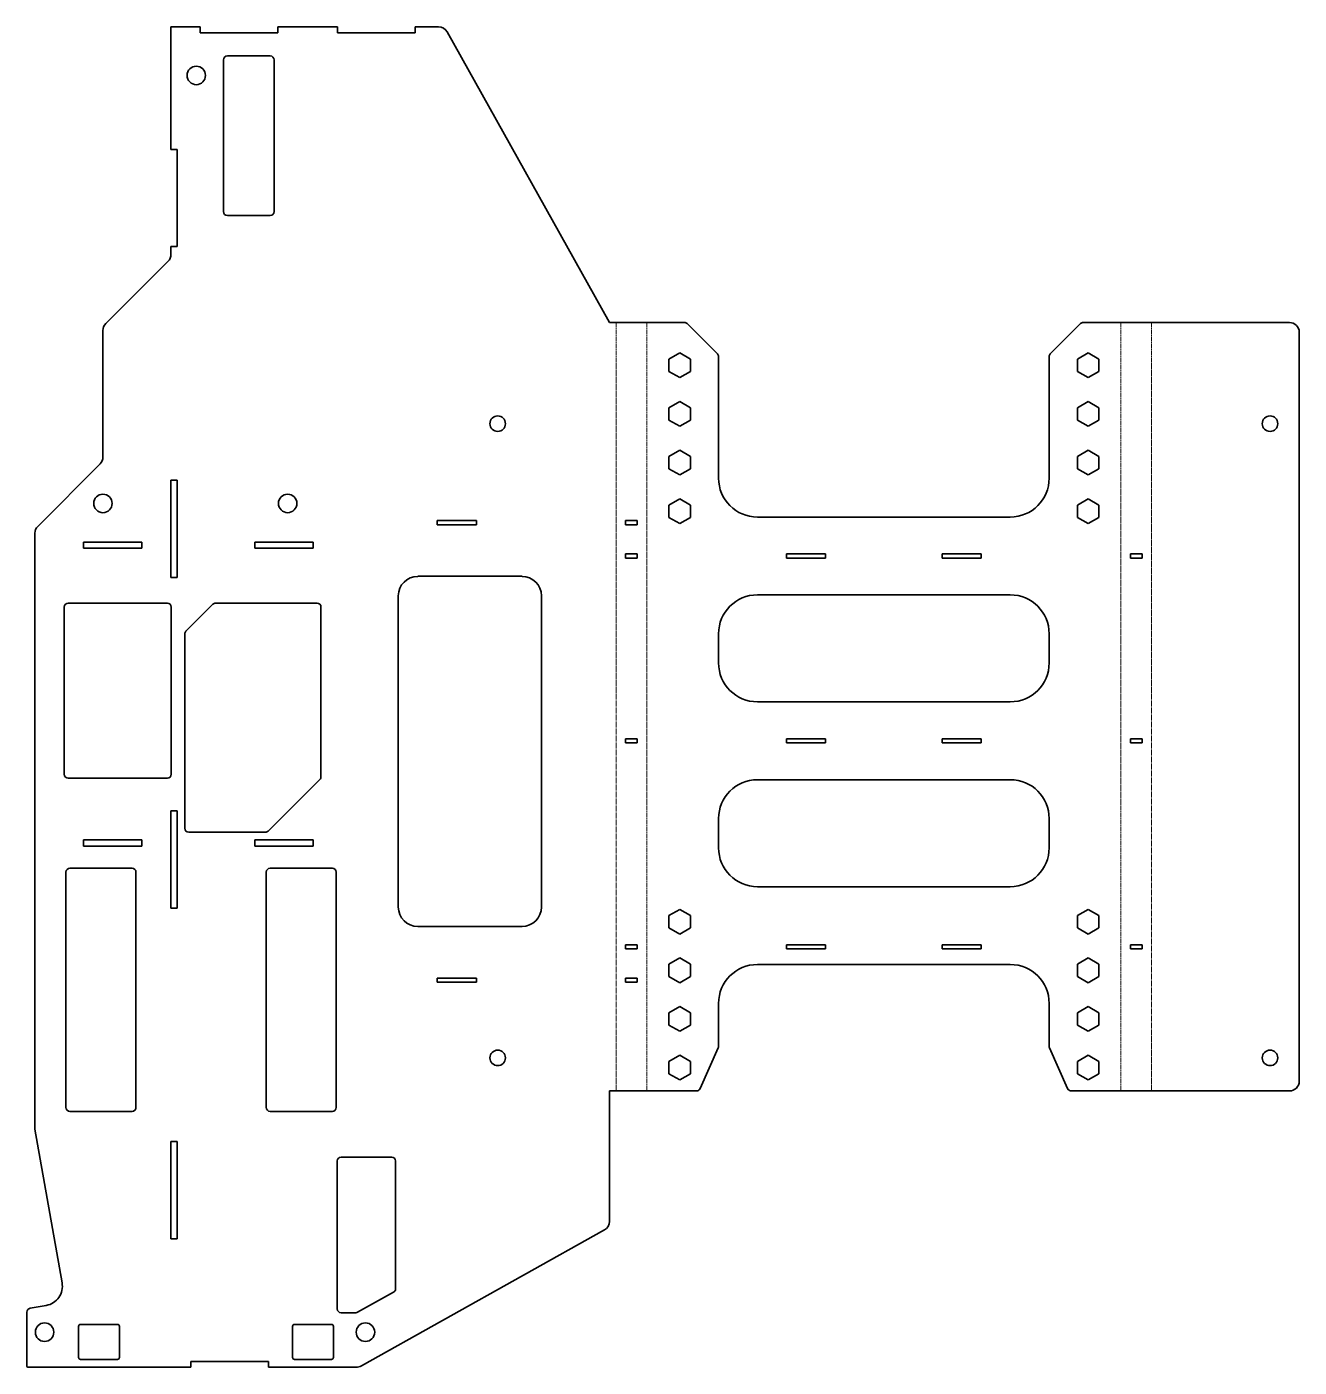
# Model space of a CAD drawing. Header units: millimetres. Extents: x 0 to 654, y 0 to 689.
import ezdxf

# ---------------------------------------------------------------- set-up
doc = ezdxf.new("R2010")
doc.units = ezdxf.units.MM
doc.linetypes.add('Chain', pattern=[13.68, 9.12, -1.14, 2.28, -1.14])
doc.layers.add('SIMUMAK Bend Centerline (ISO)', color=7, linetype='Chain', lineweight=9)
doc.layers.add('SIMUMAK Visible (ISO)', color=7, linetype='Continuous', lineweight=35)

# ---------------------------------------------------------------- blocks, each defined once
blk = doc.blocks.new('SIL-027-PEAN-01_Sheet_2_SIL-027-PEAN-01 (Desplegada)')
at = {"layer": 'SIMUMAK Bend Centerline (ISO)', "ltscale": 0.263158}
for p, q in [((-24.11, -202.5), (-24.11, 192.5)), ((-8.32, 192.5), (-8.32, -202.5)), ((235.46, 192.5), (235.46, -202.5)), ((251.25, -202.5), (251.25, 192.5))]:
    blk.add_line(p, q, dxfattribs=at)
at = {"layer": 'SIMUMAK Visible (ISO)'}
for p, q in [((-253, 344.5), (-253, 281.5)), ((-238, 344.5), (-253, 344.5)), ((-238, 341.4), (-238, 344.5)), ((-198, 341.4), (-238, 341.4)), ((-198, 344.5), (-198, 341.4)), ((-167.45, 344.5), (-198, 344.5)), ((-167.45, 341.4), (-167.45, 344.5)), ((-127.45, 341.4), (-167.45, 341.4)), ((-127.45, 344.5), (-127.45, 341.4)), ((-115.39, 344.5), (-127.45, 344.5)), ((-27.5, 192.5), (-111.02, 341.94)), ((-226, 249.5), (-226, 327.5)), ((-224, 329.5), (-202, 329.5)), ((-200, 327.5), (-200, 249.5)), ((-253, 281.5), (-249.9, 281.5)), ((-249.9, 281.5), (-249.9, 231.5)), ((-202, 247.5), (-224, 247.5)), ((-249.9, 231.5), (-253, 231.5)), ((-253, 231.5), (-253, 227.57)), ((-254.47, 224.04), (-286.54, 191.96)), ((-288, 188.43), (-288, 123.32)), ((-27.5, 192.5), (10.99, 192.5)), ((27.98, 176.34), (12.4, 191.91)), ((214.73, 191.91), (199.15, 176.34)), ((216.15, 192.5), (322.14, 192.5)), ((327.14, -197.5), (327.14, 187.5)), ((3.07, 173.68), (8.57, 176.85)), ((3.07, 167.32), (3.07, 173.68)), ((8.57, 176.85), (14.07, 173.68)), ((14.07, 173.68), (14.07, 167.32)), ((28.57, 112.5), (28.57, 174.92)), ((198.57, 174.92), (198.57, 112.5)), ((213.07, 173.68), (218.57, 176.85)), ((213.07, 167.32), (213.07, 173.68)), ((218.57, 176.85), (224.07, 173.68)), ((224.07, 173.68), (224.07, 167.32)), ((8.57, 164.15), (3.07, 167.32)), ((14.07, 167.32), (8.57, 164.15)), ((218.57, 164.15), (213.07, 167.32)), ((224.07, 167.32), (218.57, 164.15)), ((3.07, 148.68), (8.57, 151.85)), ((8.57, 151.85), (14.07, 148.68)), ((213.07, 148.68), (218.57, 151.85)), ((218.57, 151.85), (224.07, 148.68)), ((3.07, 142.32), (3.07, 148.68)), ((14.07, 148.68), (14.07, 142.32)), ((213.07, 142.32), (213.07, 148.68)), ((224.07, 148.68), (224.07, 142.32)), ((8.57, 139.15), (3.07, 142.32)), ((14.07, 142.32), (8.57, 139.15)), ((218.57, 139.15), (213.07, 142.32)), ((224.07, 142.32), (218.57, 139.15)), ((3.07, 123.68), (8.57, 126.85)), ((8.57, 126.85), (14.07, 123.68)), ((213.07, 123.68), (218.57, 126.85)), ((218.57, 126.85), (224.07, 123.68)), ((-289.47, 119.79), (-321.54, 87.71)), ((3.07, 117.32), (3.07, 123.68)), ((8.57, 114.15), (3.07, 117.32)), ((14.07, 117.32), (8.57, 114.15)), ((14.07, 123.68), (14.07, 117.32)), ((213.07, 117.32), (213.07, 123.68)), ((218.57, 114.15), (213.07, 117.32)), ((224.07, 117.32), (218.57, 114.15)), ((224.07, 123.68), (224.07, 117.32)), ((-253, 61.5), (-253, 111.5)), ((-253, 111.5), (-249.9, 111.5)), ((-249.9, 111.5), (-249.9, 61.5)), ((3.07, 98.68), (8.57, 101.85)), ((3.07, 92.32), (3.07, 98.68)), ((8.57, 101.85), (14.07, 98.68)), ((14.07, 98.68), (14.07, 92.32)), ((213.07, 98.68), (218.57, 101.85)), ((213.07, 92.32), (213.07, 98.68)), ((218.57, 101.85), (224.07, 98.68)), ((224.07, 98.68), (224.07, 92.32)), ((-116.1, 88.55), (-116.1, 90.65)), ((-116.1, 90.65), (-95.9, 90.65)), ((-95.9, 90.65), (-95.9, 88.55)), ((-19.22, 88.55), (-19.22, 90.65)), ((-19.22, 90.65), (-13.22, 90.65)), ((-13.22, 90.65), (-13.22, 88.55)), ((8.57, 89.15), (3.07, 92.32)), ((14.07, 92.32), (8.57, 89.15)), ((178.57, 92.5), (48.57, 92.5)), ((218.57, 89.15), (213.07, 92.32)), ((224.07, 92.32), (218.57, 89.15)), ((-323, 84.18), (-323, -221.31)), ((-95.9, 88.55), (-116.1, 88.55)), ((-13.22, 88.55), (-19.22, 88.55)), ((-298, 76.5), (-298, 79.6)), ((-298, 79.6), (-268, 79.6)), ((-268, 76.5), (-298, 76.5)), ((-268, 79.6), (-268, 76.5)), ((-209.9, 76.5), (-209.9, 79.6)), ((-209.9, 79.6), (-179.9, 79.6)), ((-179.9, 76.5), (-209.9, 76.5)), ((-179.9, 79.6), (-179.9, 76.5)), ((-19.22, 71.45), (-19.22, 73.55)), ((-19.22, 73.55), (-13.22, 73.55)), ((-13.22, 71.45), (-19.22, 71.45)), ((-13.22, 73.55), (-13.22, 71.45)), ((63.57, 73.55), (83.57, 73.55)), ((63.57, 71.45), (63.57, 73.55)), ((83.57, 71.45), (63.57, 71.45)), ((83.57, 73.55), (83.57, 71.45)), ((143.57, 73.55), (163.57, 73.55)), ((143.57, 71.45), (143.57, 73.55)), ((163.57, 71.45), (143.57, 71.45)), ((163.57, 73.55), (163.57, 71.45)), ((240.35, 71.45), (240.35, 73.55)), ((240.35, 73.55), (246.35, 73.55)), ((246.35, 71.45), (240.35, 71.45)), ((246.35, 73.55), (246.35, 71.45)), ((-126.1, 62.03), (-72.5, 62.03)), ((-249.9, 61.5), (-253, 61.5)), ((-305.86, 48.25), (-254.86, 48.25)), ((-230.03, 48.25), (-177.86, 48.25)), ((-136.1, -107.97), (-136.1, 52.02)), ((-62.5, 52.02), (-62.5, -107.97)), ((48.57, 52.5), (178.57, 52.5)), ((-307.86, -39.75), (-307.86, 46.25)), ((-252.86, 46.25), (-252.86, -39.75)), ((-245.32, 33.79), (-231.44, 47.66)), ((-175.86, 46.25), (-175.86, -40.92)), ((-245.9, -67.5), (-245.9, 32.37)), ((28.57, 17.5), (28.57, 32.5)), ((198.57, 32.5), (198.57, 17.5)), ((178.57, -2.5), (48.57, -2.5)), ((-19.22, -23.55), (-19.22, -21.45)), ((-19.22, -21.45), (-13.22, -21.45)), ((-13.22, -23.55), (-19.22, -23.55)), ((-13.22, -21.45), (-13.22, -23.55)), ((63.57, -21.45), (83.57, -21.45)), ((63.57, -23.55), (63.57, -21.45)), ((83.57, -23.55), (63.57, -23.55)), ((83.57, -21.45), (83.57, -23.55)), ((143.57, -23.55), (143.57, -21.45)), ((143.57, -21.45), (163.57, -21.45)), ((163.57, -23.55), (143.57, -23.55)), ((163.57, -21.45), (163.57, -23.55)), ((240.35, -23.55), (240.35, -21.45)), ((240.35, -21.45), (246.35, -21.45)), ((246.35, -23.55), (240.35, -23.55)), ((246.35, -21.45), (246.35, -23.55)), ((-254.86, -41.75), (-305.86, -41.75)), ((-176.44, -42.34), (-203.02, -68.91)), ((48.57, -42.5), (178.57, -42.5)), ((-253, -58.5), (-249.9, -58.5)), ((-253, -108.5), (-253, -58.5)), ((-249.9, -58.5), (-249.9, -108.5)), ((28.57, -77.5), (28.57, -62.5)), ((198.57, -62.5), (198.57, -77.5)), ((-298, -76.6), (-298, -73.5)), ((-298, -73.5), (-268, -73.5)), ((-268, -73.5), (-268, -76.6)), ((-204.43, -69.5), (-243.9, -69.5)), ((-209.9, -76.6), (-209.9, -73.5)), ((-209.9, -73.5), (-179.9, -73.5)), ((-179.9, -73.5), (-179.9, -76.6)), ((-268, -76.6), (-298, -76.6)), ((-179.9, -76.6), (-209.9, -76.6)), ((-305, -88), (-273, -88)), ((-202, -88), (-170, -88)), ((-307, -211), (-307, -90)), ((-271, -90), (-271, -211)), ((-204, -211), (-204, -90)), ((-168, -90), (-168, -211)), ((178.57, -97.5), (48.57, -97.5)), ((-249.9, -108.5), (-253, -108.5)), ((3.07, -112.32), (8.57, -109.15)), ((8.57, -109.15), (14.07, -112.32)), ((213.07, -112.32), (218.57, -109.15)), ((218.57, -109.15), (224.07, -112.32)), ((3.07, -118.68), (3.07, -112.32)), ((14.07, -112.32), (14.07, -118.68)), ((213.07, -118.68), (213.07, -112.32)), ((224.07, -112.32), (224.07, -118.68)), ((-72.5, -117.97), (-126.1, -117.97)), ((8.57, -121.85), (3.07, -118.68)), ((14.07, -118.68), (8.57, -121.85)), ((218.57, -121.85), (213.07, -118.68)), ((224.07, -118.68), (218.57, -121.85)), ((-19.22, -129.5), (-19.22, -127.4)), ((-19.22, -127.4), (-13.22, -127.4)), ((-13.22, -129.5), (-19.22, -129.5)), ((-13.22, -127.4), (-13.22, -129.5)), ((63.57, -129.5), (63.57, -127.4)), ((63.57, -127.4), (83.57, -127.4)), ((83.57, -129.5), (63.57, -129.5)), ((83.57, -127.4), (83.57, -129.5)), ((143.57, -129.5), (143.57, -127.4)), ((143.57, -127.4), (163.57, -127.4)), ((163.57, -129.5), (143.57, -129.5)), ((163.57, -127.4), (163.57, -129.5)), ((240.35, -129.5), (240.35, -127.4)), ((240.35, -127.4), (246.35, -127.4)), ((246.35, -129.5), (240.35, -129.5)), ((246.35, -127.4), (246.35, -129.5)), ((3.07, -137.32), (8.57, -134.15)), ((3.07, -143.68), (3.07, -137.32)), ((8.57, -134.15), (14.07, -137.32)), ((14.07, -137.32), (14.07, -143.68)), ((48.57, -137.5), (178.57, -137.5)), ((213.07, -137.32), (218.57, -134.15)), ((213.07, -143.68), (213.07, -137.32)), ((218.57, -134.15), (224.07, -137.32)), ((224.07, -137.32), (224.07, -143.68)), ((-116.1, -146.6), (-116.1, -144.5)), ((-116.1, -144.5), (-95.9, -144.5)), ((-95.9, -144.5), (-95.9, -146.6)), ((-19.22, -146.6), (-19.22, -144.5)), ((-19.22, -144.5), (-13.22, -144.5)), ((-13.22, -144.5), (-13.22, -146.6)), ((8.57, -146.85), (3.07, -143.68)), ((14.07, -143.68), (8.57, -146.85)), ((218.57, -146.85), (213.07, -143.68)), ((224.07, -143.68), (218.57, -146.85)), ((-95.9, -146.6), (-116.1, -146.6)), ((-13.22, -146.6), (-19.22, -146.6)), ((28.57, -179.58), (28.57, -157.5)), ((198.57, -157.5), (198.57, -179.58)), ((3.07, -162.32), (8.57, -159.15)), ((3.07, -168.68), (3.07, -162.32)), ((8.57, -159.15), (14.07, -162.32)), ((14.07, -162.32), (14.07, -168.68)), ((213.07, -162.32), (218.57, -159.15)), ((213.07, -168.68), (213.07, -162.32)), ((218.57, -159.15), (224.07, -162.32)), ((224.07, -162.32), (224.07, -168.68)), ((8.57, -171.85), (3.07, -168.68)), ((14.07, -168.68), (8.57, -171.85)), ((218.57, -171.85), (213.07, -168.68)), ((224.07, -168.68), (218.57, -171.85)), ((3.07, -187.32), (8.57, -184.15)), ((8.57, -184.15), (14.07, -187.32)), ((19.1, -201.31), (28.4, -180.39)), ((198.74, -180.39), (208.04, -201.31)), ((213.07, -187.32), (218.57, -184.15)), ((218.57, -184.15), (224.07, -187.32)), ((3.07, -193.68), (3.07, -187.32)), ((14.07, -187.32), (14.07, -193.68)), ((213.07, -193.68), (213.07, -187.32)), ((224.07, -187.32), (224.07, -193.68)), ((8.57, -196.85), (3.07, -193.68)), ((14.07, -193.68), (8.57, -196.85)), ((218.57, -196.85), (213.07, -193.68)), ((224.07, -193.68), (218.57, -196.85)), ((17.27, -202.5), (-27.5, -202.5)), ((-27.5, -269.57), (-27.5, -202.5)), ((322.14, -202.5), (209.87, -202.5)), ((-273, -213), (-305, -213)), ((-170, -213), (-202, -213)), ((-322.93, -222.18), (-308.99, -301.14)), ((-253, -228.5), (-249.9, -228.5)), ((-253, -278.5), (-253, -228.5)), ((-249.9, -228.5), (-249.9, -278.5)), ((-167.5, -314.5), (-167.5, -238.5)), ((-165.5, -236.5), (-139.5, -236.5)), ((-137.5, -238.5), (-137.5, -304.16)), ((-154.97, -343.74), (-30.06, -273.93)), ((-249.9, -278.5), (-253, -278.5)), ((-138.53, -305.91), (-157.02, -316.25)), ((-327.14, -316.18), (-327.14, -344)), ((-317.1, -312.73), (-325.49, -314.21)), ((-158, -316.5), (-165.5, -316.5)), ((-300.5, -339.5), (-300.5, -323.5)), ((-299.5, -322.5), (-280.5, -322.5)), ((-279.5, -323.5), (-279.5, -339.5)), ((-190.5, -339.5), (-190.5, -323.5)), ((-189.5, -322.5), (-170.5, -322.5)), ((-169.5, -323.5), (-169.5, -339.5)), ((-326.64, -344.5), (-242.85, -344.5)), ((-280.5, -340.5), (-299.5, -340.5)), ((-242.85, -341.5), (-202.85, -341.5)), ((-242.85, -344.5), (-242.85, -341.5)), ((-202.85, -341.5), (-202.85, -344.5)), ((-202.85, -344.5), (-157.9, -344.5)), ((-170.5, -340.5), (-189.5, -340.5))]:
    blk.add_line(p, q, dxfattribs=at)
for centre, radius in [((-240, 319.5), 4.75), ((-85, 140.5), 4), ((312.14, 140.5), 4), ((-288, 99.5), 4.75), ((-193, 99.5), 4.75), ((-85, -185.5), 4), ((312.14, -185.5), 4), ((-318, -326.5), 4.75), ((-153, -326.5), 4.75)]:
    blk.add_circle(centre, radius, dxfattribs=at)
at = {"layer": 'SIMUMAK Visible (ISO)', "extrusion": (0, 0, -1)}
for centre, radius, start, end in [((115.39, 339.5), 5, 90, 150.80039), ((283, 188.43), 5, 360, 45), ((-10.99, 190.5), 2, 90, 135), ((-216.15, 190.5), 2, 45, 90), ((-322.14, 187.5), 5, 90, 180), ((-26.57, 174.92), 2, 135, 180), ((-200.57, 174.92), 2, 0, 45), ((318, 84.18), 5, 360, 45), ((-26.57, -179.58), 2, 180, 203.96249), ((-200.57, -179.58), 2, 336.03751, 0), ((-322.14, -197.5), 5, 180, 270), ((-17.27, -200.5), 2, 203.96249, 270), ((-209.87, -200.5), 2, 270, 336.03751), ((318, -221.31), 5, 349.98868, 360), ((32.5, -269.57), 5, 180, 240.80039), ((325.14, -316.18), 2, 0, 80), ((326.64, -344), 0.5, 270, 0), ((157.9, -338.5), 6, 240.80039, 270)]:
    blk.add_arc(centre, radius, start, end, dxfattribs=at)
at = {"layer": 'SIMUMAK Visible (ISO)'}
for centre, radius, start, end in [((-224, 327.5), 2, 90, 180), ((-202, 327.5), 2, 0, 90), ((-224, 249.5), 2, 180, 270), ((-202, 249.5), 2, 270, 0), ((-258, 227.57), 5, 315, 0), ((-293, 123.32), 5, 315, 0), ((48.57, 112.5), 20, 180, 270), ((178.57, 112.5), 20, 270, 0), ((-126.1, 52.02), 10, 90, 180), ((-72.5, 52.02), 10, 0, 90), ((-305.86, 46.25), 2, 90, 180), ((-254.86, 46.25), 2, 0, 90), ((-230.03, 46.25), 2, 90, 135), ((-177.86, 46.25), 2, 0, 90), ((48.57, 32.5), 20, 90, 180), ((178.57, 32.5), 20, 360, 90), ((-243.9, 32.37), 2, 135, 180), ((48.57, 17.5), 20, 180, 270), ((178.57, 17.5), 20, 270, 360), ((-305.86, -39.75), 2, 180, 270), ((-254.86, -39.75), 2, 270, 0), ((-177.86, -40.92), 2, 315, 0), ((48.57, -62.5), 20, 90, 180), ((178.57, -62.5), 20, 0, 90), ((-243.9, -67.5), 2, 180, 270), ((-204.43, -67.5), 2, 270, 315), ((48.57, -77.5), 20, 180, 270), ((178.57, -77.5), 20, 270, 360), ((-305, -90), 2, 90, 180), ((-273, -90), 2, 0, 90), ((-202, -90), 2, 90, 180), ((-170, -90), 2, 0, 90), ((-126.1, -107.97), 10, 180, 270), ((-72.5, -107.97), 10, 270, 0), ((48.57, -157.5), 20, 90, 180), ((178.57, -157.5), 20, 0, 90), ((-305, -211), 2, 180, 270), ((-273, -211), 2, 270, 360), ((-202, -211), 2, 180, 270), ((-170, -211), 2, 270, 360), ((-165.5, -238.5), 2, 90, 180), ((-139.5, -238.5), 2, 360, 90), ((-318.84, -302.88), 10, 280, 10.01132), ((-139.5, -304.16), 2, 299.19961, 0), ((-165.5, -314.5), 2, 180, 270), ((-158, -314.5), 2, 270, 299.19961), ((-299.5, -323.5), 1, 90, 180), ((-280.5, -323.5), 1, 0, 90), ((-189.5, -323.5), 1, 90, 180), ((-170.5, -323.5), 1, 0, 90), ((-299.5, -339.5), 1, 180, 270), ((-280.5, -339.5), 1, 270, 0), ((-189.5, -339.5), 1, 180, 270), ((-170.5, -339.5), 1, 270, 0)]:
    blk.add_arc(centre, radius, start, end, dxfattribs=at)

msp = doc.modelspace()

# ---------------------------------------------------------------- block references
msp.add_blockref('SIL-027-PEAN-01_Sheet_2_SIL-027-PEAN-01 (Desplegada)', (327.14, 344.5))

doc.saveas('drawing.dxf')
